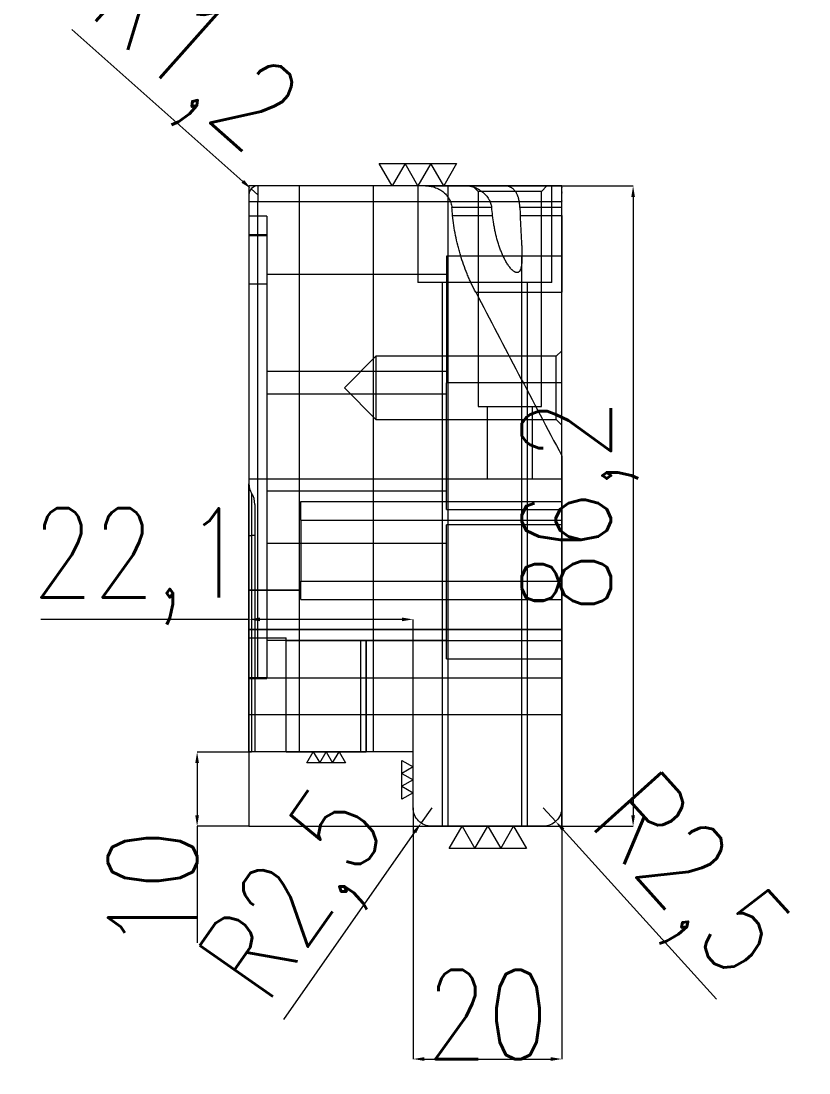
# Model space of a CAD drawing. Header units: millimetres. Extents: x 9147 to 9830, y 34747 to 35109.
# Drawn here: x 9200.3 to 9306.3, y 34746.5 to 34888.1 of the extents above; entities that cross this region are included whole.
import ezdxf

# ---------------------------------------------------------------- set-up
doc = ezdxf.new("R2010")
doc.units = ezdxf.units.MM
doc.linetypes.add('DASHED', pattern=[0])
for name, color, linetype, lineweight in [('DIE', 20, 'Continuous', 20), ('DIE_W', 1, 'Continuous', 20), ('DIM', 4, 'Continuous', 20)]:
    doc.layers.add(name, color=color, linetype=linetype, lineweight=lineweight)
doc.styles.add('TXT', font='txt.shx', dxfattribs={"width": 0.8, "bigfont": 'ctxt.shx'})
doc.dimstyles.new('零件', dxfattribs={"dimscale": 1.5, "dimtxt": 8, "dimasz": 1, "dimexe": 0, "dimexo": 0, "dimgap": 0, "dimtad": 1, "dimtxsty": 'TXT', "dimcen": 0, "dimclrd": 252, "dimclre": 252, "dimclrt": 4, "dimazin": 3, "dimtp": 0.001, "dimtm": 0.001, "dimtfac": 1, "dimtmove": 0, "dimatfit": 3, "dimlwd": 5, "dimlwe": 5})

# ---------------------------------------------------------------- blocks, each defined once
blk = doc.blocks.new('*D1113')
at = {"layer": 'Defpoints', "color": 0}
for p in [(9273.03, 34865.9), (9273.03, 34779.7), (9282.63, 34779.7)]:
    blk.add_point(p, dxfattribs=at)
at = {"layer": 'DIM', "color": 252, "lineweight": 5}
for p, q in [((9273.03, 34865.9), (9282.63, 34865.9)), ((9282.63, 34864.4), (9282.63, 34781.2)), ((9273.03, 34779.7), (9282.63, 34779.7))]:
    blk.add_line(p, q, dxfattribs=at)
at = {"layer": 'DIM', "color": 252}
for points in [[(9282.88, 34864.4), (9282.38, 34864.4), (9282.63, 34865.9)], [(9282.38, 34781.2), (9282.88, 34781.2), (9282.63, 34779.7)]]:
    blk.add_solid(points, dxfattribs=at)
at = {"layer": 'DIM', "color": 4, "lineweight": 5, "insert": (9275.48, 34822.8), "char_height": 12, "attachment_point": 5, "rotation": 90, "style": 'TXT'}
blk.add_mtext('86,2', dxfattribs=at)
blk = doc.blocks.new('*D1118')
at = {"layer": 'Defpoints', "color": 0}
for p in [(9255.53, 34782.2), (9254.1, 34780.15)]:
    blk.add_point(p, dxfattribs=at)
at = {"layer": 'DIM', "color": 252, "lineweight": 5}
for p, q in [((9255.53, 34782.2), (9254.1, 34780.15)), ((9235.63, 34753.71), (9253.24, 34778.92))]:
    blk.add_line(p, q, dxfattribs=at)
at = {"layer": 'DIM', "color": 252}
blk.add_solid([(9253.44, 34778.78), (9253.03, 34779.07), (9254.1, 34780.15)], dxfattribs=at)
at = {"layer": 'DIM', "color": 4, "lineweight": 5, "insert": (9238.15, 34769.79), "char_height": 12, "attachment_point": 5, "rotation": 55.0803, "style": 'TXT'}
blk.add_mtext('R2,5', dxfattribs=at)
blk = doc.blocks.new('*D1119')
at = {"layer": 'Defpoints', "color": 0}
for p in [(9270.53, 34782.2), (9272.21, 34780.35)]:
    blk.add_point(p, dxfattribs=at)
at = {"layer": 'DIM', "color": 252, "lineweight": 5}
for p, q in [((9270.53, 34782.2), (9272.21, 34780.35)), ((9293.87, 34756.45), (9273.21, 34779.24))]:
    blk.add_line(p, q, dxfattribs=at)
at = {"layer": 'DIM', "color": 252}
blk.add_solid([(9273.4, 34779.41), (9273.03, 34779.07), (9272.21, 34780.35)], dxfattribs=at)
at = {"layer": 'DIM', "color": 4, "lineweight": 5, "insert": (9289.34, 34772.09), "char_height": 12, "attachment_point": 5, "rotation": 312.1887, "style": 'TXT'}
blk.add_mtext('R2,5', dxfattribs=at)
blk = doc.blocks.new('*D1120')
at = {"layer": 'Defpoints', "color": 0}
for p in [(9230.93, 34807.55), (9230.93, 34789.7), (9253.03, 34789.7)]:
    blk.add_point(p, dxfattribs=at)
at = {"layer": 'DIM', "color": 252, "lineweight": 5}
for p, q in [((9230.93, 34807.55), (9202.91, 34807.55)), ((9230.93, 34789.7), (9230.93, 34807.55)), ((9251.53, 34807.55), (9232.43, 34807.55)), ((9253.03, 34789.7), (9253.03, 34807.55))]:
    blk.add_line(p, q, dxfattribs=at)
at = {"layer": 'DIM', "color": 252}
for points in [[(9232.43, 34807.8), (9232.43, 34807.3), (9230.93, 34807.55)], [(9251.53, 34807.3), (9251.53, 34807.8), (9253.03, 34807.55)]]:
    blk.add_solid(points, dxfattribs=at)
at = {"layer": 'DIM', "color": 4, "lineweight": 5, "insert": (9216.17, 34814.69), "char_height": 12, "attachment_point": 5, "style": 'TXT'}
blk.add_mtext('22,1', dxfattribs=at)
blk = doc.blocks.new('*D1121')
at = {"layer": 'Defpoints', "color": 0}
for p in [(9231.23, 34865.5), (9232.13, 34864.7)]:
    blk.add_point(p, dxfattribs=at)
at = {"layer": 'DIE', "color": 252, "linetype": 'Continuous', "lineweight": 5}
for p, q in [((9207.12, 34886.94), (9230.11, 34866.5)), ((9232.13, 34864.7), (9231.23, 34865.5))]:
    blk.add_line(p, q, dxfattribs=at)
at = {"layer": 'DIE', "color": 252}
blk.add_solid([(9229.94, 34866.31), (9230.28, 34866.69), (9231.23, 34865.5)], dxfattribs=at)
at = {"layer": 'DIE', "color": 4, "lineweight": 5, "insert": (9222.8, 34882.55), "char_height": 12, "attachment_point": 5, "rotation": 318.3588, "style": 'TXT'}
blk.add_mtext('R1,2', dxfattribs=at)
blk = doc.blocks.new('*D1123')
at = {"layer": 'Defpoints', "color": 0}
for p in [(9253.03, 34782.2), (9273.03, 34782.2), (9273.03, 34748.38)]:
    blk.add_point(p, dxfattribs=at)
at = {"layer": 'DIM', "color": 252, "lineweight": 5}
for p, q in [((9253.03, 34782.2), (9253.03, 34748.38)), ((9273.03, 34782.2), (9273.03, 34748.38)), ((9254.53, 34748.38), (9271.53, 34748.38))]:
    blk.add_line(p, q, dxfattribs=at)
at = {"layer": 'DIM', "color": 252}
for points in [[(9254.53, 34748.63), (9254.53, 34748.13), (9253.03, 34748.38)], [(9271.53, 34748.13), (9271.53, 34748.63), (9273.03, 34748.38)]]:
    blk.add_solid(points, dxfattribs=at)
at = {"layer": 'DIM', "color": 4, "lineweight": 5, "insert": (9263.03, 34754.38), "char_height": 12, "attachment_point": 5, "style": 'TXT'}
blk.add_mtext('20', dxfattribs=at)
blk = doc.blocks.new('*D1124')
at = {"layer": 'Defpoints', "color": 0}
for p in [(9231.3, 34789.7), (9223.96, 34779.7), (9230.93, 34779.7)]:
    blk.add_point(p, dxfattribs=at)
at = {"layer": 'DIM', "color": 252, "lineweight": 5}
for p, q in [((9231.3, 34789.7), (9223.96, 34789.7)), ((9223.96, 34788.2), (9223.96, 34781.2)), ((9230.93, 34779.7), (9223.96, 34779.7)), ((9223.96, 34779.7), (9223.96, 34764.03))]:
    blk.add_line(p, q, dxfattribs=at)
at = {"layer": 'DIM', "color": 252}
for points in [[(9224.21, 34788.2), (9223.71, 34788.2), (9223.96, 34789.7)], [(9223.71, 34781.2), (9224.21, 34781.2), (9223.96, 34779.7)]]:
    blk.add_solid(points, dxfattribs=at)
at = {"layer": 'DIM', "color": 4, "lineweight": 5, "insert": (9217.96, 34771.12), "char_height": 12, "attachment_point": 5, "rotation": 90, "style": 'TXT'}
blk.add_mtext('10', dxfattribs=at)

msp = doc.modelspace()

# ---------------------------------------------------------------- linework, layer by layer
at = {"layer": 'DIE', "color": 155, "linetype": 'DASHED', "lineweight": 5, "ltscale": 0.428232}
for p, q in [((9232.128, 34865.905), (9232.128, 34863.743)), ((9232.128, 34799.705), (9232.128, 34863.743)), ((9230.928, 34852.705), (9233.328, 34852.705)), ((9237.928, 34820.905), (9273.028, 34820.905)), ((9237.928, 34820.905), (9273.028, 34820.905)), ((9237.928, 34812.705), (9273.028, 34812.705)), ((9237.928, 34812.705), (9273.028, 34812.705)), ((9237.928, 34811.467), (9230.928, 34811.467)), ((9230.928, 34811.467), (9237.928, 34811.467)), ((9230.928, 34806.205), (9273.028, 34806.205)), ((9273.028, 34806.205), (9230.928, 34806.205)), ((9246.728, 34804.705), (9246.728, 34789.735)), ((9246.728, 34789.735), (9246.728, 34804.705)), ((9273.028, 34794.705), (9230.928, 34794.705))]:
    msp.add_line(p, q, dxfattribs=at)
at = {"layer": 'DIE', "color": 2, "linetype": 'Continuous', "lineweight": 5}
for p, q in [((9254.671, 34865.905), (9232.128, 34865.905)), ((9260.251, 34865.905), (9265.245, 34865.905)), ((9230.928, 34864.705), (9230.928, 34825.797)), ((9230.928, 34818.855), (9230.928, 34825.797)), ((9231.728, 34823.026), (9231.728, 34789.705)), ((9230.928, 34789.705), (9230.928, 34818.855))]:
    msp.add_line(p, q, dxfattribs=at)
at = {"layer": 'DIE', "color": 31, "linetype": 'DASHED', "lineweight": 5, "ltscale": 0.428232}
for p, q in [((9253.676, 34865.905), (9253.676, 34852.905)), ((9271.676, 34852.905), (9271.676, 34865.905)), ((9273.028, 34856.455), (9257.528, 34856.455)), ((9257.528, 34856.455), (9257.528, 34839.405)), ((9271.676, 34852.905), (9253.676, 34852.905)), ((9256.926, 34852.905), (9256.926, 34779.705)), ((9268.426, 34779.705), (9268.426, 34852.905)), ((9257.528, 34822.355), (9257.528, 34839.405)), ((9273.028, 34839.405), (9257.528, 34839.405)), ((9262.977, 34836.205), (9262.977, 34826.467)), ((9269.078, 34826.467), (9269.078, 34836.205)), ((9257.528, 34822.355), (9273.028, 34822.355)), ((9273.028, 34820.255), (9257.528, 34820.255)), ((9257.528, 34802.255), (9257.528, 34820.255)), ((9257.528, 34802.255), (9273.028, 34802.255))]:
    msp.add_line(p, q, dxfattribs=at)
at = {"layer": 'DIE', "color": 31, "linetype": 'Continuous', "lineweight": 5}
for p, q in [((9254.671, 34865.905), (9260.251, 34865.905)), ((9265.245, 34865.905), (9273.028, 34865.905))]:
    msp.add_line(p, q, dxfattribs=at)
at = {"layer": 'DIE', "color": 5, "linetype": 'DASHED', "lineweight": 5, "ltscale": 0.428232}
for p, q in [((9261.028, 34865.905), (9261.775, 34865.157)), ((9261.775, 34865.157), (9261.775, 34836.205)), ((9270.28, 34865.157), (9261.775, 34865.157)), ((9270.28, 34865.157), (9271.028, 34865.905)), ((9270.28, 34836.205), (9270.28, 34865.157)), ((9273.028, 34843.705), (9272.281, 34842.958)), ((9248.028, 34842.958), (9243.775, 34838.705)), ((9272.281, 34842.958), (9248.028, 34842.958)), ((9248.028, 34842.958), (9248.028, 34834.452)), ((9272.281, 34834.452), (9272.281, 34842.958)), ((9243.775, 34838.705), (9248.028, 34834.452)), ((9261.775, 34836.205), (9270.28, 34836.205)), ((9248.028, 34834.452), (9272.281, 34834.452)), ((9272.281, 34834.452), (9273.028, 34833.705))]:
    msp.add_line(p, q, dxfattribs=at)
at = {"layer": 'DIE', "color": 155, "linetype": 'Continuous', "lineweight": 5}
for p, q in [((9263.597, 34862.983), (9258.237, 34862.983)), ((9273.028, 34862.983), (9267.39, 34862.983)), ((9258.343, 34861.905), (9263.718, 34861.905)), ((9267.43, 34861.905), (9273.028, 34861.905)), ((9261.449, 34851.572), (9273.028, 34851.572)), ((9231.297, 34824.518), (9231.297, 34818.855)), ((9230.928, 34818.855), (9231.297, 34818.855)), ((9231.297, 34818.855), (9231.297, 34789.705)), ((9231.728, 34818.855), (9231.297, 34818.855))]:
    msp.add_line(p, q, dxfattribs=at)
at = {"layer": 'DIE', "color": 2, "linetype": 'DASHED', "lineweight": 5, "ltscale": 0.428232}
for p, q in [((9233.328, 34861.806), (9230.928, 34861.806)), ((9233.328, 34861.806), (9233.328, 34859.205)), ((9233.328, 34859.306), (9230.928, 34859.306)), ((9230.928, 34859.205), (9233.328, 34859.205)), ((9233.328, 34859.205), (9233.328, 34852.705)), ((9233.328, 34852.705), (9233.328, 34799.615)), ((9237.928, 34820.905), (9237.928, 34823.405)), ((9237.928, 34823.405), (9273.028, 34823.405)), ((9237.928, 34820.905), (9237.928, 34812.705)), ((9237.928, 34810.205), (9237.928, 34812.705)), ((9237.928, 34810.205), (9273.028, 34810.205)), ((9230.928, 34805.064), (9230.928, 34789.705)), ((9230.928, 34805.064), (9235.928, 34805.064)), ((9235.928, 34789.705), (9235.928, 34805.064)), ((9245.928, 34804.705), (9245.928, 34789.735)), ((9233.328, 34799.705), (9230.928, 34799.705)), ((9230.928, 34799.615), (9233.328, 34799.615))]:
    msp.add_line(p, q, dxfattribs=at)
at = {"layer": 'DIE', "color": 11, "linetype": 'Continuous', "lineweight": 5}
msp.add_line((9273.028, 34829.582), (9273.028, 34782.205), dxfattribs=at)
at = {"layer": 'DIE', "color": 2, "linetype": 'Continuous', "lineweight": 5}
msp.add_lwpolyline([(9273.028, 34782.205, -0.4142136), (9270.528, 34779.705), (9255.528, 34779.705, -0.4142136), (9253.028, 34782.205), (9253.028, 34789.705), (9231.728, 34789.705), (9231.297, 34789.705), (9230.928, 34789.705)], format="xyb", dxfattribs=at)
at = {"layer": 'DIE', "color": 2, "linetype": 'DASHED', "lineweight": 5, "ltscale": 0.428232}
msp.add_lwpolyline([(9235.928, 34789.735), (9246.728, 34789.735)], dxfattribs=at)
at = {"layer": 'DIE', "color": 2, "linetype": 'Continuous', "lineweight": 5}
for centre, radius, start, end in [((9232.128, 34864.705), 1.2, 90, 180), ((9233.328, 34825.797), 2.4, 180, 212.20423), ((9228.928, 34823.026), 2.8, 0, 32.20423)]:
    msp.add_arc(centre, radius, start, end, dxfattribs=at)
at = {"layer": 'DIE', "color": 31, "linetype": 'Continuous', "lineweight": 5}
for points, knots in [([(9254.671, 34865.905), (9254.88, 34865.905), (9255.089, 34865.888), (9255.35, 34865.847), (9255.403, 34865.837), (9255.507, 34865.816), (9255.558, 34865.805), (9255.711, 34865.768), (9255.913, 34865.71), (9256.109, 34865.636), (9256.301, 34865.555), (9256.396, 34865.51), (9256.536, 34865.436), (9256.582, 34865.41), (9256.651, 34865.37), (9256.673, 34865.356), (9256.719, 34865.329), (9256.83, 34865.258), (9257.023, 34865.122), (9257.182, 34864.986), (9257.335, 34864.844), (9257.408, 34864.769), (9257.512, 34864.651), (9257.546, 34864.61), (9257.596, 34864.548), (9257.613, 34864.527), (9257.645, 34864.485), (9257.724, 34864.379), (9257.796, 34864.268), (9257.902, 34864.085), (9257.95, 34863.991), (9258.005, 34863.87), (9258.015, 34863.846), (9258.036, 34863.797), (9258.065, 34863.723), (9258.092, 34863.649), (9258.14, 34863.499), (9258.168, 34863.398), (9258.211, 34863.193), (9258.227, 34863.089), (9258.237, 34862.983)], [0, 0, 0, 0, 0.125, 0.125, 0.15625, 0.15625, 0.1875, 0.1875, 0.25, 0.3125, 0.3125, 0.375, 0.375, 0.40625, 0.40625, 0.421875, 0.421875, 0.4375, 0.5, 0.5625, 0.5625, 0.625, 0.625, 0.65625, 0.65625, 0.671875, 0.671875, 0.6875, 0.75, 0.75, 0.8125, 0.8125, 0.828125, 0.828125, 0.84375, 0.875, 0.875, 0.9375, 0.9375, 1, 1, 1, 1]), ([(9260.251, 34865.905), (9260.34, 34865.905), (9260.522, 34865.895), (9260.706, 34865.866), (9260.845, 34865.837), (9260.892, 34865.826), (9260.962, 34865.808), (9260.986, 34865.802), (9261.033, 34865.789), (9261.15, 34865.754), (9261.266, 34865.713), (9261.449, 34865.64), (9261.54, 34865.599), (9261.675, 34865.531), (9261.72, 34865.508), (9261.786, 34865.471), (9261.809, 34865.458), (9261.853, 34865.433), (9261.962, 34865.368), (9262.068, 34865.298), (9262.234, 34865.18), (9262.315, 34865.118), (9262.471, 34864.987), (9262.547, 34864.919), (9262.695, 34864.775), (9262.765, 34864.701), (9262.899, 34864.547), (9262.963, 34864.468), (9263.083, 34864.304), (9263.14, 34864.22), (9263.219, 34864.089), (9263.257, 34864.023), (9263.293, 34863.955), (9263.316, 34863.909), (9263.328, 34863.886), (9263.384, 34863.77), (9263.463, 34863.582), (9263.521, 34863.386), (9263.556, 34863.237), (9263.571, 34863.162), (9263.583, 34863.086), (9263.59, 34863.035), (9263.594, 34863.009), (9263.597, 34862.983)], [0, 0, 0, 0, 0.0625, 0.125, 0.125, 0.15625, 0.15625, 0.171875, 0.171875, 0.1875, 0.25, 0.25, 0.3125, 0.3125, 0.34375, 0.34375, 0.359375, 0.359375, 0.375, 0.4375, 0.4375, 0.5, 0.5, 0.5625, 0.5625, 0.625, 0.625, 0.6875, 0.6875, 0.75, 0.75, 0.78125, 0.796875, 0.796875, 0.8125, 0.8125, 0.875, 0.9375, 0.9375, 0.96875, 0.984375, 0.984375, 1, 1, 1, 1]), ([(9267.39, 34862.983), (9267.386, 34863.084), (9267.38, 34863.185), (9267.368, 34863.334), (9267.364, 34863.383), (9267.356, 34863.457), (9267.353, 34863.482), (9267.347, 34863.531), (9267.332, 34863.652), (9267.314, 34863.77), (9267.28, 34863.954), (9267.261, 34864.043), (9267.228, 34864.174), (9267.217, 34864.218), (9267.198, 34864.282), (9267.192, 34864.303), (9267.179, 34864.345), (9267.147, 34864.449), (9267.11, 34864.549), (9267.047, 34864.702), (9267.012, 34864.776), (9266.956, 34864.883), (9266.937, 34864.918), (9266.896, 34864.987), (9266.875, 34865.021), (9266.81, 34865.12), (9266.764, 34865.182), (9266.666, 34865.3), (9266.614, 34865.355), (9266.505, 34865.459), (9266.447, 34865.507), (9266.355, 34865.575), (9266.307, 34865.607), (9266.258, 34865.637), (9266.225, 34865.657), (9266.208, 34865.666), (9266.122, 34865.713), (9265.98, 34865.779), (9265.828, 34865.827), (9265.67, 34865.865), (9265.588, 34865.88), (9265.418, 34865.9), (9265.332, 34865.905), (9265.245, 34865.905)], [0, 0, 0, 0, 0.0625, 0.0625, 0.09375, 0.09375, 0.109375, 0.109375, 0.125, 0.1875, 0.1875, 0.25, 0.25, 0.28125, 0.28125, 0.296875, 0.296875, 0.3125, 0.375, 0.375, 0.4375, 0.4375, 0.46875, 0.46875, 0.5, 0.5, 0.5625, 0.5625, 0.625, 0.625, 0.6875, 0.6875, 0.71875, 0.734375, 0.734375, 0.75, 0.75, 0.8125, 0.875, 0.875, 0.9375, 0.9375, 1, 1, 1, 1]), ([(9273.028, 34862.983), (9273.028, 34863.056), (9273.028, 34863.127), (9273.028, 34863.267), (9273.028, 34863.335), (9273.028, 34863.469), (9273.028, 34863.535), (9273.028, 34863.615), (9273.028, 34863.632), (9273.028, 34863.663), (9273.028, 34863.711), (9273.028, 34863.757), (9273.028, 34863.909), (9273.028, 34864.022), (9273.028, 34864.183), (9273.028, 34864.235), (9273.028, 34864.31), (9273.028, 34864.335), (9273.028, 34864.384), (9273.028, 34864.408), (9273.028, 34864.526), (9273.028, 34864.613), (9273.028, 34864.777), (9273.028, 34864.853), (9273.028, 34864.996), (9273.028, 34865.063), (9273.028, 34865.141), (9273.028, 34865.156), (9273.028, 34865.186), (9273.028, 34865.23), (9273.028, 34865.272), (9273.028, 34865.352), (9273.028, 34865.401), (9273.028, 34865.491), (9273.028, 34865.533), (9273.028, 34865.647), (9273.028, 34865.709), (9273.028, 34865.783), (9273.028, 34865.804), (9273.028, 34865.841), (9273.028, 34865.856), (9273.028, 34865.893), (9273.028, 34865.905), (9273.028, 34865.905)], [0, 0, 0, 0, 0.03125, 0.03125, 0.0625, 0.0625, 0.09375, 0.09375, 0.1015625, 0.1015625, 0.109375, 0.125, 0.125, 0.1875, 0.1875, 0.21875, 0.21875, 0.234375, 0.234375, 0.25, 0.25, 0.3125, 0.3125, 0.375, 0.375, 0.4375, 0.4375, 0.453125, 0.453125, 0.46875, 0.5, 0.5, 0.5625, 0.5625, 0.625, 0.625, 0.75, 0.75, 0.8125, 0.8125, 0.875, 0.875, 1, 1, 1, 1]), ([(9261.449, 34851.572), (9261.24, 34851.972), (9261.039, 34852.377), (9260.799, 34852.893), (9260.752, 34852.996), (9260.658, 34853.203), (9260.52, 34853.515), (9260.387, 34853.828), (9259.957, 34854.878), (9259.654, 34855.733), (9259.359, 34856.712), (9259.327, 34856.821), (9259.265, 34857.039), (9259.234, 34857.149), (9259.143, 34857.478), (9259.086, 34857.697), (9258.922, 34858.357), (9258.823, 34858.798), (9258.561, 34860.123), (9258.43, 34861.012), (9258.343, 34861.905)], [0, 0, 0, 0, 0.125, 0.125, 0.15625, 0.15625, 0.1875, 0.25, 0.25, 0.5, 0.5, 0.53125, 0.53125, 0.5625, 0.5625, 0.625, 0.625, 0.75, 0.75, 1, 1, 1, 1]), ([(9267.43, 34861.905), (9267.444, 34861.518), (9267.46, 34861.135), (9267.497, 34860.373), (9267.517, 34859.995), (9267.558, 34859.244), (9267.579, 34858.872), (9267.609, 34858.32), (9267.619, 34858.136), (9267.636, 34857.772), (9267.645, 34857.59), (9267.655, 34857.32), (9267.659, 34857.23), (9267.665, 34857.051), (9267.667, 34856.962), (9267.673, 34856.697), (9267.676, 34856.523), (9267.676, 34856.182), (9267.673, 34856.015), (9267.663, 34855.771), (9267.659, 34855.69), (9267.651, 34855.571), (9267.648, 34855.532), (9267.641, 34855.454), (9267.637, 34855.416), (9267.625, 34855.301), (9267.616, 34855.226), (9267.594, 34855.082), (9267.581, 34855.012), (9267.552, 34854.877), (9267.535, 34854.813), (9267.511, 34854.736), (9267.506, 34854.72), (9267.495, 34854.691), (9267.48, 34854.647), (9267.462, 34854.605), (9267.426, 34854.525), (9267.399, 34854.476), (9267.354, 34854.411), (9267.338, 34854.391), (9267.313, 34854.363), (9267.304, 34854.354), (9267.286, 34854.336), (9267.277, 34854.328), (9267.231, 34854.289), (9267.191, 34854.265), (9267.127, 34854.24), (9267.105, 34854.234), (9267.07, 34854.228), (9267.058, 34854.226), (9267.034, 34854.224), (9267.022, 34854.223), (9266.961, 34854.223), (9266.91, 34854.231), (9266.83, 34854.255), (9266.803, 34854.265), (9266.762, 34854.282), (9266.749, 34854.289), (9266.721, 34854.302), (9266.707, 34854.31), (9266.637, 34854.348), (9266.582, 34854.386), (9266.497, 34854.45), (9266.469, 34854.473), (9266.427, 34854.51), (9266.413, 34854.522), (9266.385, 34854.548), (9266.371, 34854.561), (9266.301, 34854.628), (9266.246, 34854.685), (9266.138, 34854.807), (9266.085, 34854.871), (9266.006, 34854.971), (9265.98, 34855.006), (9265.928, 34855.076), (9265.902, 34855.111), (9265.826, 34855.22), (9265.776, 34855.294), (9265.63, 34855.521), (9265.538, 34855.679), (9265.361, 34856.003), (9265.276, 34856.17), (9265.174, 34856.383), (9265.154, 34856.426), (9265.115, 34856.513), (9265.095, 34856.556), (9265.037, 34856.687), (9264.999, 34856.774), (9264.888, 34857.039), (9264.818, 34857.216), (9264.685, 34857.575), (9264.622, 34857.756), (9264.503, 34858.12), (9264.446, 34858.303), (9264.285, 34858.856), (9264.189, 34859.23), (9264.061, 34859.796), (9264.021, 34859.986), (9263.947, 34860.367), (9263.912, 34860.558), (9263.816, 34861.133), (9263.762, 34861.518), (9263.718, 34861.905)], [0, 0, 0, 0, 0.0625, 0.0625, 0.125, 0.125, 0.1875, 0.1875, 0.21875, 0.21875, 0.25, 0.25, 0.265625, 0.265625, 0.28125, 0.28125, 0.3125, 0.3125, 0.34375, 0.34375, 0.359375, 0.359375, 0.3671875, 0.3671875, 0.375, 0.375, 0.390625, 0.390625, 0.40625, 0.40625, 0.421875, 0.421875, 0.4257812, 0.4257812, 0.4296875, 0.4375, 0.4375, 0.453125, 0.453125, 0.4609375, 0.4609375, 0.4648437, 0.4648437, 0.46875, 0.46875, 0.484375, 0.484375, 0.4921875, 0.4921875, 0.4960937, 0.4960937, 0.5, 0.5, 0.515625, 0.515625, 0.5234375, 0.5234375, 0.5273437, 0.5273437, 0.53125, 0.53125, 0.546875, 0.546875, 0.5546875, 0.5546875, 0.5585937, 0.5585937, 0.5625, 0.5625, 0.578125, 0.578125, 0.59375, 0.59375, 0.6015625, 0.6015625, 0.609375, 0.609375, 0.625, 0.625, 0.65625, 0.65625, 0.6875, 0.6875, 0.6953125, 0.6953125, 0.703125, 0.703125, 0.71875, 0.71875, 0.75, 0.75, 0.78125, 0.78125, 0.8125, 0.8125, 0.875, 0.875, 0.90625, 0.90625, 0.9375, 0.9375, 1, 1, 1, 1]), ([(9273.028, 34861.905), (9273.028, 34861.418), (9273.028, 34860.939), (9273.028, 34859.996), (9273.028, 34859.531), (9273.028, 34858.614), (9273.028, 34858.162), (9273.028, 34857.27), (9273.028, 34856.831), (9273.028, 34856.18), (9273.028, 34855.857), (9273.028, 34855.538), (9273.028, 34855.378), (9273.028, 34855.325), (9273.028, 34855.22), (9273.028, 34854.745), (9273.028, 34854.283), (9273.028, 34853.48), (9273.028, 34853.087), (9273.028, 34852.317), (9273.028, 34851.941), (9273.028, 34851.572)], [0, 0, 0, 0, 0.125, 0.125, 0.25, 0.25, 0.375, 0.375, 0.5, 0.5, 0.5625, 0.59375, 0.59375, 0.609375, 0.609375, 0.625, 0.75, 0.75, 0.875, 0.875, 1, 1, 1, 1]), ([(9273.028, 34829.582), (9273.028, 34830.471), (9273.028, 34831.811), (9273.028, 34833.159), (9273.028, 34834.06), (9273.028, 34834.512), (9273.028, 34836.774), (9273.028, 34838.596), (9273.028, 34842.265), (9273.028, 34844.111), (9273.028, 34847.825), (9273.028, 34849.694), (9273.028, 34851.572)], [0, 0, 0, 0, 0.125, 0.1875, 0.1875, 0.25, 0.25, 0.5, 0.5, 0.75, 0.75, 1, 1, 1, 1])]:
    msp.add_open_spline(points, degree=3, knots=knots, dxfattribs=at)
at = {"layer": 'DIE', "color": 155, "linetype": 'DASHED', "lineweight": 5, "ltscale": 0.428232}
msp.add_open_spline([(9232.128, 34863.743), (9232.049, 34863.743), (9231.971, 34863.743), (9231.817, 34863.742), (9231.741, 34863.742), (9231.596, 34863.741), (9231.526, 34863.74), (9231.396, 34863.739), (9231.335, 34863.738), (9231.224, 34863.736), (9231.174, 34863.735), (9231.086, 34863.733), (9231.049, 34863.731), (9230.989, 34863.729), (9230.966, 34863.727), (9230.936, 34863.725), (9230.928, 34863.723), (9230.928, 34863.722)], degree=3, knots=[0, 0, 0, 0, 0.125, 0.125, 0.25, 0.25, 0.375, 0.375, 0.5, 0.5, 0.625, 0.625, 0.75, 0.75, 0.875, 0.875, 1, 1, 1, 1], dxfattribs=at)
msp.add_open_spline([(9273.028, 34863.743), (9259.394, 34863.743), (9245.761, 34863.743), (9232.128, 34863.743)], degree=3, dxfattribs=at)
at = {"layer": 'DIE', "color": 31, "linetype": 'Continuous', "lineweight": 5}
for points in [[(9258.343, 34861.905), (9258.308, 34862.264), (9258.272, 34862.624), (9258.237, 34862.983)], [(9263.718, 34861.905), (9263.677, 34862.264), (9263.637, 34862.624), (9263.597, 34862.983)], [(9267.39, 34862.983), (9267.404, 34862.624), (9267.417, 34862.264), (9267.43, 34861.905)], [(9273.028, 34861.905), (9273.028, 34862.264), (9273.028, 34862.624), (9273.028, 34862.983)], [(9261.449, 34851.572), (9265.293, 34844.234), (9269.152, 34836.903), (9273.028, 34829.582)]]:
    msp.add_open_spline(points, degree=3, dxfattribs=at)
at = {"layer": 'DIE_W', "color": 4, "linetype": 'DASHED', "lineweight": 5, "ltscale": 0.428232}
for p, q in [((9237.676, 34865.905), (9237.676, 34789.705)), ((9247.676, 34789.705), (9247.676, 34865.905)), ((9257.676, 34865.905), (9257.676, 34779.705)), ((9273.028, 34865.901), (9273.028, 34865.889)), ((9273.028, 34865.884), (9273.028, 34865.875)), ((9273.028, 34865.715), (9273.028, 34865.683)), ((9273.028, 34865.095), (9273.028, 34865.052)), ((9273.028, 34864.961), (9273.028, 34864.916)), ((9273.028, 34863.89), (9273.028, 34863.817)), ((9267.676, 34779.705), (9267.676, 34856.37)), ((9257.528, 34853.955), (9233.328, 34853.955)), ((9233.328, 34840.955), (9257.528, 34840.955)), ((9257.528, 34837.855), (9233.328, 34837.855)), ((9230.928, 34826.467), (9273.028, 34826.467)), ((9233.328, 34824.855), (9257.528, 34824.855)), ((9257.528, 34817.755), (9233.328, 34817.755)), ((9230.928, 34811.467), (9230.928, 34806.205)), ((9233.328, 34804.755), (9257.528, 34804.755)), ((9235.928, 34804.705), (9273.028, 34804.705)), ((9233.328, 34799.705), (9273.028, 34799.705))]:
    msp.add_line(p, q, dxfattribs=at)
msp.add_open_spline([(9273.028, 34849.458), (9273.028, 34851.99)], degree=1, dxfattribs=at)
at = {"layer": 'DIM', "linetype": 'Continuous', "lineweight": 5}
for points in [[(9258.872, 34868.905), (9257.14, 34865.905), (9255.408, 34868.905), (9253.676, 34865.905), (9251.944, 34868.905), (9250.212, 34865.905), (9248.479, 34868.905), (9258.872, 34868.905)], [(9238.73, 34788.235), (9239.596, 34789.735), (9240.462, 34788.235), (9241.328, 34789.735), (9242.194, 34788.235), (9243.06, 34789.735), (9243.926, 34788.235), (9238.73, 34788.235)], [(9251.528, 34788.553), (9253.028, 34787.687), (9251.528, 34786.821), (9253.028, 34785.955), (9251.528, 34785.089), (9253.028, 34784.223), (9251.528, 34783.357), (9251.528, 34788.553)], [(9257.883, 34776.705), (9259.615, 34779.705), (9261.347, 34776.705), (9263.079, 34779.705), (9264.811, 34776.705), (9266.543, 34779.705), (9268.275, 34776.705), (9257.883, 34776.705)]]:
    msp.add_lwpolyline(points, close=True, dxfattribs=at)
at = {"layer": 'DIM', "color": 252, "linetype": 'DASHED', "lineweight": 5, "ltscale": 0.428232}
msp.add_lwpolyline([(9230.928, 34779.705), (9273.028, 34779.705), (9273.028, 34865.905), (9230.928, 34865.905)], close=True, dxfattribs=at)

# ---------------------------------------------------------------- dimensions: what is measured, and where the dimension line sits
at = {"layer": 'DIE', "linetype": 'Continuous', "lineweight": 5}
dim = msp.add_radius_dim(center=(9232.128, 34864.705), mpoint=(9231.231, 34865.502), dimstyle='零件', dxfattribs=at)
dim.commit()
dim.dimension.update_dxf_attribs({"geometry": '*D1121', "text_midpoint": (9222.803, 34882.553)})
at = {"layer": 'DIM', "lineweight": 5}
for base, p1, p2, picture, middle in [((9282.628, 34779.705), (9273.028, 34865.905), (9273.028, 34779.705), '*D1113', (9275.485, 34822.805)), ((9223.956, 34779.705), (9231.297, 34789.705), (9230.928, 34779.705), '*D1124', (9217.956, 34771.119))]:
    dim = msp.add_linear_dim(base=base, p1=p1, p2=p2, angle=90, dimstyle='零件', dxfattribs=at)
    dim.commit()
    dim.dimension.update_dxf_attribs({"geometry": picture, "text_midpoint": middle})
for base, p1, p2, picture, middle in [((9230.928, 34807.546), (9253.028, 34789.705), (9230.928, 34789.705), '*D1120', (9216.171, 34814.689)), ((9273.028, 34748.379), (9253.028, 34782.205), (9273.028, 34782.205), '*D1123', (9263.028, 34754.379))]:
    dim = msp.add_linear_dim(base=base, p1=p1, p2=p2, dimstyle='零件', dxfattribs=at)
    dim.commit()
    dim.dimension.update_dxf_attribs({"geometry": picture, "text_midpoint": middle})
for center, mpoint, picture, middle in [((9270.528, 34782.205), (9272.207, 34780.352), '*D1119', (9289.338, 34772.088)), ((9255.528, 34782.205), (9254.097, 34780.155), '*D1118', (9238.149, 34769.789))]:
    dim = msp.add_radius_dim(center=center, mpoint=mpoint, dimstyle='零件', dxfattribs=at)
    dim.commit()
    dim.dimension.update_dxf_attribs({"geometry": picture, "text_midpoint": middle})

doc.saveas('drawing.dxf')
